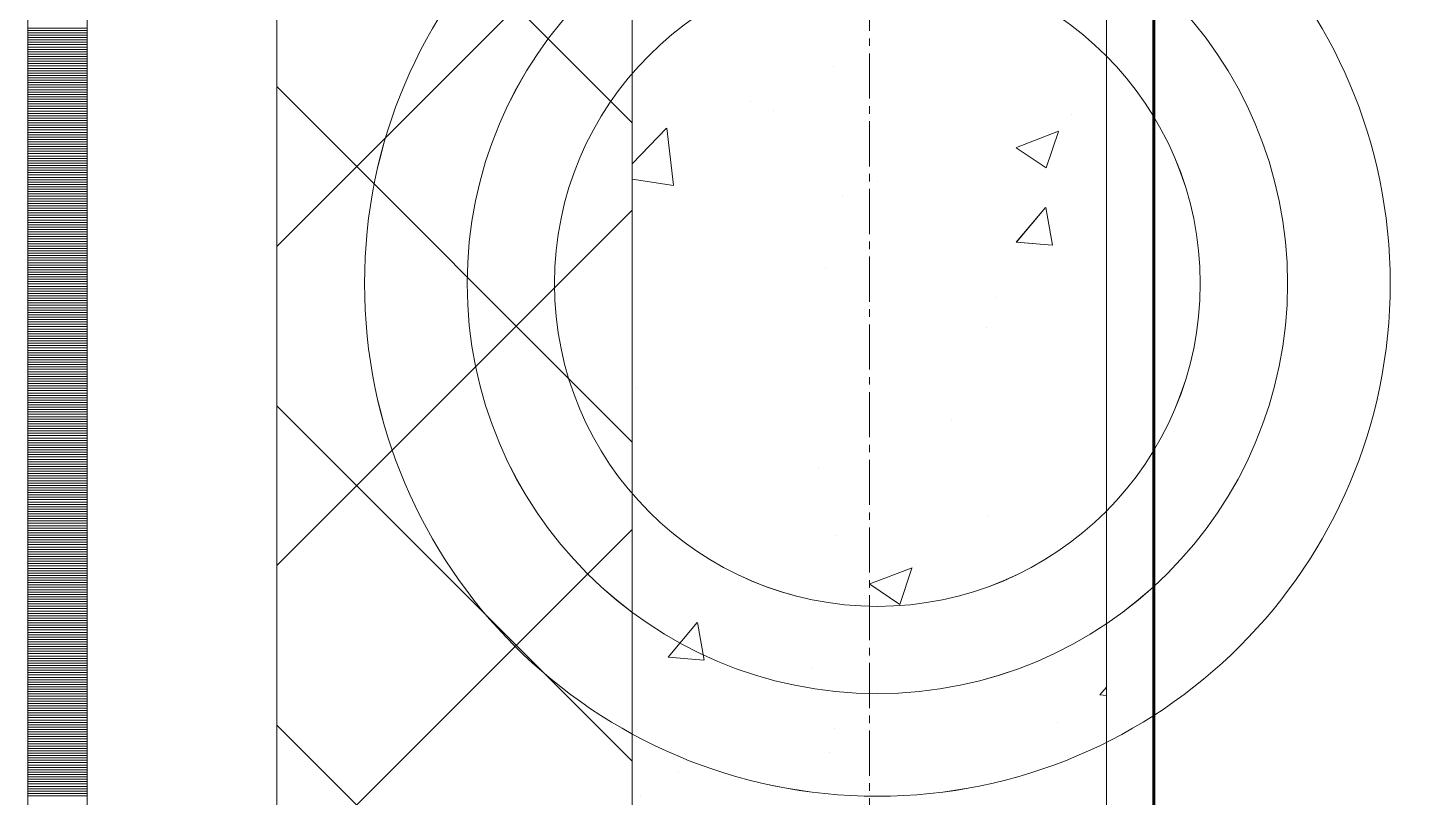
# Model space of a CAD drawing. Header units: millimetres. Extents: x 470010 to 1231400, y -134005 to 421770.
# Drawn here: x 672519 to 673105, y -71686 to -71361 of the extents above; entities that cross this region are included whole.
import ezdxf
from ezdxf.enums import TextEntityAlignment as Align

# ---------------------------------------------------------------- set-up
doc = ezdxf.new("R2010")
doc.units = ezdxf.units.MM
doc.linetypes.add('CENTER2', pattern=[28.575, 19.05, -3.175, 3.175, -3.175])
doc.linetypes.add('DASHED', pattern=[19.05, 12.7, -6.35])
doc.layers.get('Defpoints').update_dxf_attribs({"color": 140})
for name, color, linetype, lineweight in [('0) шп потолок', 3, 'Continuous', 60), ('АР_Стены ПЕНОблок', 52, 'Continuous', 20), ('АР_Тонкая', 254, 'Continuous', 5), ('АР_Утеплитель', 31, 'Continuous', 0), ('АР_Штриховка', 8, 'Continuous', 0)]:
    doc.layers.add(name, color=color, linetype=linetype, lineweight=lineweight)
doc.layers.add('АР_Делит', color=120, linetype='Continuous', lineweight=0, plot=False)
doc.layers.add('РД_Оси_100', color=7, linetype='Continuous', lineweight=0, true_color=0x525252)
doc.styles.add('style1', font='ARIALN.TTF')

# ---------------------------------------------------------------- blocks, each defined once
blk = doc.blocks.new('СОШ_2200_АР_ОСИ_М100_28.05.24')
at = {"layer": 'АР_Делит', "color": 251, "linetype": 'DASHED', "true_color": 0x636466}
blk.add_lwpolyline([(114955, 135155), (114955, -355), (93595.036, -355), (93595.036, 13855), (94145, 13855), (94145, 68320), (66055, 68320), (66055, 13857.73), (83455, 13857.73), (83455, -355), (45245, -355), (45245, 13145), (44695, 13145), (44695, 26755), (45245, 26755), (45245, 68320), (20455, 68320), (20455, 26755), (27955, 26755), (27955, 13145), (-355, 13145), (-355, 100855)], dxfattribs=at)
at = {"layer": 'РД_Оси_100', "color": 251, "linetype": 'CENTER2', "true_color": 0x636466}
blk.add_line((0, -6155), (0, 139938.679), dxfattribs=at)
blk = doc.blocks.new('A$C9108343f')
at = {"layer": '0) шп потолок'}
blk.add_lwpolyline([(14854.96, 26375), (14854.96, 29445), (7274.96, 29445), (7274.96, 20375), (14854.96, 20375), (14854.96, 25235)], dxfattribs=at)
at = {"layer": 'АР_Делит', "color": 18, "true_color": 0x000000}
for radius in [216.34, 173.04, 136.21]:
    blk.add_circle((7158.34, 28896.92), radius, dxfattribs=at)
at = {"layer": 'АР_Стены ПЕНОблок', "color": 18, "linetype": 'Continuous', "lineweight": 20, "true_color": 0x000000}
for p, q in [((7054.96, 97555), (7054.96, 21355)), ((7254.96, 21355), (7254.96, 97555))]:
    blk.add_line(p, q, dxfattribs=at)
at = {"layer": 'АР_Тонкая', "color": 18, "linetype": 'Continuous', "lineweight": 5, "true_color": 0x000000}
for p, q in [((6799.96, 97555), (6799.96, 21355)), ((6824.96, 97555), (6824.96, 21355)), ((6824.96, 21355), (6824.96, 97555)), ((6904.96, 21355), (6904.96, 97555))]:
    blk.add_line(p, q, dxfattribs=at)
at = {"layer": 'АР_Утеплитель', "color": 18, "linetype": 'Continuous', "lineweight": 0, "true_color": 0x000000}
for p, q in [((6904.96, 97555), (6904.96, 21355)), ((7054.96, 21355), (7054.96, 97555))]:
    blk.add_line(p, q, dxfattribs=at)
at = {"layer": 'АР_Штриховка', "color": 18, "linetype": 'Continuous', "lineweight": 0, "true_color": 0x000000}
for p, q in [((7054.96, 28964.74), (6904.96, 29114.74)), ((6904.96, 28912.61), (7054.96, 29062.61)), ((6799.96, 29004.75), (6824.96, 29004.75)), ((6799.96, 29003.75), (6824.96, 29003.75)), ((6799.96, 29002.75), (6824.96, 29002.75)), ((6799.96, 29001.75), (6824.96, 29001.75)), ((6799.96, 29000.75), (6824.96, 29000.75)), ((6799.96, 28999.75), (6824.96, 28999.75)), ((6799.96, 28998.75), (6824.96, 28998.75)), ((6799.96, 28997.75), (6824.96, 28997.75)), ((6799.96, 28996.75), (6824.96, 28996.75)), ((6799.96, 28995.75), (6824.96, 28995.75)), ((6799.96, 28994.75), (6824.96, 28994.75)), ((6799.96, 28993.75), (6824.96, 28993.75)), ((6799.96, 28992.75), (6824.96, 28992.75)), ((6799.96, 28991.75), (6824.96, 28991.75)), ((6799.96, 28990.75), (6824.96, 28990.75)), ((6799.96, 28989.75), (6824.96, 28989.75)), ((6799.96, 28988.75), (6824.96, 28988.75)), ((6799.96, 28987.75), (6824.96, 28987.75)), ((6799.96, 28986.75), (6824.96, 28986.75)), ((6799.96, 28985.75), (6824.96, 28985.75)), ((6799.96, 28984.75), (6824.96, 28984.75)), ((6799.96, 28983.75), (6824.96, 28983.75)), ((7139.68, 28988.34), (7139.68, 28988.34)), ((6799.96, 28982.75), (6824.96, 28982.75)), ((6799.96, 28981.75), (6824.96, 28981.75)), ((6799.96, 28980.75), (6824.96, 28980.75)), ((6799.96, 28979.75), (6824.96, 28979.75)), ((6799.96, 28978.75), (6824.96, 28978.75)), ((6799.96, 28977.75), (6824.96, 28977.75)), ((7054.96, 28830.04), (6904.96, 28980.04)), ((6799.96, 28976.75), (6824.96, 28976.75)), ((6799.96, 28975.75), (6824.96, 28975.75)), ((6799.96, 28974.75), (6824.96, 28974.75)), ((6799.96, 28973.75), (6824.96, 28973.75)), ((6799.96, 28972.75), (6824.96, 28972.75)), ((7104.74, 28973.94), (7104.74, 28973.94)), ((6799.96, 28971.75), (6824.96, 28971.75)), ((6799.96, 28970.75), (6824.96, 28970.75)), ((6799.96, 28969.75), (6824.96, 28969.75)), ((6799.96, 28968.75), (6824.96, 28968.75)), ((6799.96, 28967.75), (6824.96, 28967.75)), ((6799.96, 28966.75), (6824.96, 28966.75)), ((7114.41, 28970.06), (7114.41, 28970.06)), ((7240.33, 28968.21), (7240.33, 28968.21)), ((6799.96, 28965.75), (6824.96, 28965.75)), ((6799.96, 28964.75), (6824.96, 28964.75)), ((6799.96, 28963.75), (6824.96, 28963.75)), ((6799.96, 28962.75), (6824.96, 28962.75)), ((6799.96, 28961.75), (6824.96, 28961.75)), ((6799.96, 28960.75), (6824.96, 28960.75)), ((7054.96, 28947.42), (7069.45, 28962.53)), ((7072.3, 28938.41), (7069.5, 28962.53)), ((7217.01, 28954.37), (7234.8, 28961.2)), ((7229.6, 28945.73), (7234.75, 28961.07)), ((6799.96, 28959.75), (6824.96, 28959.75)), ((6799.96, 28958.75), (6824.96, 28958.75)), ((6799.96, 28957.75), (6824.96, 28957.75)), ((6799.96, 28956.75), (6824.96, 28956.75)), ((6799.96, 28955.75), (6824.96, 28955.75)), ((6799.96, 28954.75), (6824.96, 28954.75)), ((6799.96, 28953.75), (6824.96, 28953.75)), ((6799.96, 28952.75), (6824.96, 28952.75)), ((6799.96, 28951.75), (6824.96, 28951.75)), ((6799.96, 28950.75), (6824.96, 28950.75)), ((6799.96, 28949.75), (6824.96, 28949.75)), ((6799.96, 28948.75), (6824.96, 28948.75)), ((7216.96, 28954.25), (7229.59, 28945.73)), ((6799.96, 28947.75), (6824.96, 28947.75)), ((6799.96, 28946.75), (6824.96, 28946.75)), ((6799.96, 28945.75), (6824.96, 28945.75)), ((6799.96, 28944.75), (6824.96, 28944.75)), ((6799.96, 28943.75), (6824.96, 28943.75)), ((6799.96, 28942.75), (6824.96, 28942.75)), ((6799.96, 28941.75), (6824.96, 28941.75)), ((6799.96, 28940.75), (6824.96, 28940.75)), ((6799.96, 28939.75), (6824.96, 28939.75)), ((6799.96, 28938.75), (6824.96, 28938.75)), ((6799.96, 28937.75), (6824.96, 28937.75)), ((6799.96, 28936.75), (6824.96, 28936.75)), ((7054.96, 28941.03), (7072.29, 28938.34)), ((7158.29, 28939.82), (7158.29, 28939.82)), ((6799.96, 28935.75), (6824.96, 28935.75)), ((6799.96, 28934.75), (6824.96, 28934.75)), ((6799.96, 28933.75), (6824.96, 28933.75)), ((6799.96, 28932.75), (6824.96, 28932.75)), ((6799.96, 28931.75), (6824.96, 28931.75)), ((7143.72, 28934.04), (7143.72, 28934.04)), ((6799.96, 28930.75), (6824.96, 28930.75)), ((6799.96, 28929.75), (6824.96, 28929.75)), ((6799.96, 28928.75), (6824.96, 28928.75)), ((6799.96, 28927.75), (6824.96, 28927.75)), ((6799.96, 28926.75), (6824.96, 28926.75)), ((6799.96, 28925.75), (6824.96, 28925.75)), ((6904.96, 28777.9), (7054.96, 28927.9)), ((7216.97, 28914.42), (7229.21, 28929.01)), ((7232.29, 28913.11), (7229.36, 28929.03)), ((6799.96, 28924.75), (6824.96, 28924.75)), ((6799.96, 28923.75), (6824.96, 28923.75)), ((6799.96, 28922.75), (6824.96, 28922.75)), ((6799.96, 28921.75), (6824.96, 28921.75)), ((6799.96, 28920.75), (6824.96, 28920.75)), ((6799.96, 28919.75), (6824.96, 28919.75)), ((6799.96, 28918.75), (6824.96, 28918.75)), ((6799.96, 28917.75), (6824.96, 28917.75)), ((6799.96, 28916.75), (6824.96, 28916.75)), ((6799.96, 28915.75), (6824.96, 28915.75)), ((6799.96, 28914.75), (6824.96, 28914.75)), ((6799.96, 28913.75), (6824.96, 28913.75)), ((7216.97, 28914.41), (7232.15, 28913.08)), ((6799.96, 28912.75), (6824.96, 28912.75)), ((6799.96, 28911.75), (6824.96, 28911.75)), ((6799.96, 28910.75), (6824.96, 28910.75)), ((6799.96, 28909.75), (6824.96, 28909.75)), ((6799.96, 28908.75), (6824.96, 28908.75)), ((6799.96, 28907.75), (6824.96, 28907.75)), ((6799.96, 28906.75), (6824.96, 28906.75)), ((6799.96, 28905.75), (6824.96, 28905.75)), ((6799.96, 28904.75), (6824.96, 28904.75)), ((6799.96, 28903.75), (6824.96, 28903.75)), ((6799.96, 28902.75), (6824.96, 28902.75)), ((6799.96, 28901.75), (6824.96, 28901.75)), ((7136.59, 28903.78), (7136.59, 28903.78)), ((6799.96, 28900.75), (6824.96, 28900.75)), ((6799.96, 28899.75), (6824.96, 28899.75)), ((6799.96, 28898.75), (6824.96, 28898.75)), ((6799.96, 28897.75), (6824.96, 28897.75)), ((6799.96, 28896.75), (6824.96, 28896.75)), ((6799.96, 28895.75), (6824.96, 28895.75)), ((6799.96, 28894.75), (6824.96, 28894.75)), ((6799.96, 28893.75), (6824.96, 28893.75)), ((6799.96, 28892.75), (6824.96, 28892.75)), ((6799.96, 28891.75), (6824.96, 28891.75)), ((6799.96, 28890.75), (6824.96, 28890.75)), ((7208, 28891), (7208, 28891)), ((6799.96, 28889.75), (6824.96, 28889.75)), ((6799.96, 28888.75), (6824.96, 28888.75)), ((6799.96, 28887.75), (6824.96, 28887.75)), ((6799.96, 28886.75), (6824.96, 28886.75)), ((6799.96, 28885.75), (6824.96, 28885.75)), ((6799.96, 28884.75), (6824.96, 28884.75)), ((6799.96, 28883.75), (6824.96, 28883.75)), ((6799.96, 28882.75), (6824.96, 28882.75)), ((6799.96, 28881.75), (6824.96, 28881.75)), ((6799.96, 28880.75), (6824.96, 28880.75)), ((6799.96, 28879.75), (6824.96, 28879.75)), ((6799.96, 28878.75), (6824.96, 28878.75)), ((7204.59, 28878.27), (7204.59, 28878.27)), ((6799.96, 28877.75), (6824.96, 28877.75)), ((6799.96, 28876.75), (6824.96, 28876.75)), ((6799.96, 28875.75), (6824.96, 28875.75)), ((6799.96, 28874.75), (6824.96, 28874.75)), ((6799.96, 28873.75), (6824.96, 28873.75)), ((6799.96, 28872.75), (6824.96, 28872.75)), ((6799.96, 28871.75), (6824.96, 28871.75)), ((6799.96, 28870.75), (6824.96, 28870.75)), ((6799.96, 28869.75), (6824.96, 28869.75)), ((6799.96, 28868.75), (6824.96, 28868.75)), ((6799.96, 28867.75), (6824.96, 28867.75)), ((6799.96, 28866.75), (6824.96, 28866.75)), ((6799.96, 28865.75), (6824.96, 28865.75)), ((6799.96, 28864.75), (6824.96, 28864.75)), ((6799.96, 28863.75), (6824.96, 28863.75)), ((6799.96, 28862.75), (6824.96, 28862.75)), ((6799.96, 28861.75), (6824.96, 28861.75)), ((6799.96, 28860.75), (6824.96, 28860.75)), ((6799.96, 28859.75), (6824.96, 28859.75)), ((6799.96, 28858.75), (6824.96, 28858.75)), ((6799.96, 28857.75), (6824.96, 28857.75)), ((6799.96, 28856.75), (6824.96, 28856.75)), ((6799.96, 28855.75), (6824.96, 28855.75)), ((6799.96, 28854.75), (6824.96, 28854.75)), ((6799.96, 28853.75), (6824.96, 28853.75)), ((6799.96, 28852.75), (6824.96, 28852.75)), ((6799.96, 28851.75), (6824.96, 28851.75)), ((6799.96, 28850.75), (6824.96, 28850.75)), ((6799.96, 28849.75), (6824.96, 28849.75)), ((7056.46, 28852.85), (7056.46, 28852.85)), ((6799.96, 28848.75), (6824.96, 28848.75)), ((6799.96, 28847.75), (6824.96, 28847.75)), ((6799.96, 28846.75), (6824.96, 28846.75)), ((6799.96, 28845.75), (6824.96, 28845.75)), ((6799.96, 28844.75), (6824.96, 28844.75)), ((6799.96, 28843.75), (6824.96, 28843.75)), ((7054.96, 28695.34), (6904.96, 28845.34)), ((6799.96, 28842.75), (6824.96, 28842.75)), ((6799.96, 28841.75), (6824.96, 28841.75)), ((6799.96, 28840.75), (6824.96, 28840.75)), ((6799.96, 28839.75), (6824.96, 28839.75)), ((6799.96, 28838.75), (6824.96, 28838.75)), ((6799.96, 28837.75), (6824.96, 28837.75)), ((7189.8, 28839.1), (7189.8, 28839.1)), ((6799.96, 28836.75), (6824.96, 28836.75)), ((6799.96, 28835.75), (6824.96, 28835.75)), ((6799.96, 28834.75), (6824.96, 28834.75)), ((6799.96, 28833.75), (6824.96, 28833.75)), ((6799.96, 28832.75), (6824.96, 28832.75)), ((6799.96, 28831.75), (6824.96, 28831.75)), ((6799.96, 28830.75), (6824.96, 28830.75)), ((6799.96, 28829.75), (6824.96, 28829.75)), ((6799.96, 28828.75), (6824.96, 28828.75)), ((6799.96, 28827.75), (6824.96, 28827.75)), ((6799.96, 28826.75), (6824.96, 28826.75)), ((6799.96, 28825.75), (6824.96, 28825.75)), ((6799.96, 28824.75), (6824.96, 28824.75)), ((6799.96, 28823.75), (6824.96, 28823.75)), ((6799.96, 28822.75), (6824.96, 28822.75)), ((6799.96, 28821.75), (6824.96, 28821.75)), ((6799.96, 28820.75), (6824.96, 28820.75)), ((6799.96, 28819.75), (6824.96, 28819.75)), ((6799.96, 28818.75), (6824.96, 28818.75)), ((6799.96, 28817.75), (6824.96, 28817.75)), ((6799.96, 28816.75), (6824.96, 28816.75)), ((6799.96, 28815.75), (6824.96, 28815.75)), ((6799.96, 28814.75), (6824.96, 28814.75)), ((6799.96, 28813.75), (6824.96, 28813.75)), ((7133.5, 28819.23), (7133.5, 28819.23)), ((6799.96, 28812.75), (6824.96, 28812.75)), ((6799.96, 28811.75), (6824.96, 28811.75)), ((6799.96, 28810.75), (6824.96, 28810.75)), ((6799.96, 28809.75), (6824.96, 28809.75)), ((6799.96, 28808.75), (6824.96, 28808.75)), ((6799.96, 28807.75), (6824.96, 28807.75)), ((6799.96, 28806.75), (6824.96, 28806.75)), ((6799.96, 28805.75), (6824.96, 28805.75)), ((6799.96, 28804.75), (6824.96, 28804.75)), ((6799.96, 28803.75), (6824.96, 28803.75)), ((6799.96, 28802.75), (6824.96, 28802.75)), ((6799.96, 28801.75), (6824.96, 28801.75)), ((6799.96, 28800.75), (6824.96, 28800.75)), ((6799.96, 28799.75), (6824.96, 28799.75)), ((6799.96, 28798.75), (6824.96, 28798.75)), ((6799.96, 28797.75), (6824.96, 28797.75)), ((6799.96, 28796.75), (6824.96, 28796.75)), ((7204.77, 28799.19), (7204.77, 28799.19)), ((6799.96, 28795.75), (6824.96, 28795.75)), ((6799.96, 28794.75), (6824.96, 28794.75)), ((6799.96, 28793.75), (6824.96, 28793.75)), ((6799.96, 28792.75), (6824.96, 28792.75)), ((6799.96, 28791.75), (6824.96, 28791.75)), ((6799.96, 28790.75), (6824.96, 28790.75)), ((6904.96, 28643.2), (7054.96, 28793.2)), ((7141.19, 28790.82), (7141.19, 28790.82)), ((6799.96, 28789.75), (6824.96, 28789.75)), ((6799.96, 28788.75), (6824.96, 28788.75)), ((6799.96, 28787.75), (6824.96, 28787.75)), ((6799.96, 28786.75), (6824.96, 28786.75)), ((6799.96, 28785.75), (6824.96, 28785.75)), ((6799.96, 28784.75), (6824.96, 28784.75)), ((6799.96, 28783.75), (6824.96, 28783.75)), ((6799.96, 28782.75), (6824.96, 28782.75)), ((6799.96, 28781.75), (6824.96, 28781.75)), ((6799.96, 28780.75), (6824.96, 28780.75)), ((6799.96, 28779.75), (6824.96, 28779.75)), ((6799.96, 28778.75), (6824.96, 28778.75)), ((6799.96, 28777.75), (6824.96, 28777.75)), ((6799.96, 28776.75), (6824.96, 28776.75)), ((6799.96, 28775.75), (6824.96, 28775.75)), ((6799.96, 28774.75), (6824.96, 28774.75)), ((6799.96, 28773.75), (6824.96, 28773.75)), ((6799.96, 28772.75), (6824.96, 28772.75)), ((7155.21, 28770.19), (7172.99, 28777.01)), ((7167.8, 28761.54), (7172.95, 28776.89)), ((6799.96, 28771.75), (6824.96, 28771.75)), ((6799.96, 28770.75), (6824.96, 28770.75)), ((6799.96, 28769.75), (6824.96, 28769.75)), ((6799.96, 28768.75), (6824.96, 28768.75)), ((6799.96, 28767.75), (6824.96, 28767.75)), ((6799.96, 28766.75), (6824.96, 28766.75)), ((7155.15, 28770.06), (7167.79, 28761.54)), ((6799.96, 28765.75), (6824.96, 28765.75)), ((6799.96, 28764.75), (6824.96, 28764.75)), ((6799.96, 28763.75), (6824.96, 28763.75)), ((6799.96, 28762.75), (6824.96, 28762.75)), ((6799.96, 28761.75), (6824.96, 28761.75)), ((7153.46, 28763.96), (7153.46, 28763.96)), ((6799.96, 28760.75), (6824.96, 28760.75)), ((6799.96, 28759.75), (6824.96, 28759.75)), ((6799.96, 28758.75), (6824.96, 28758.75)), ((6799.96, 28757.75), (6824.96, 28757.75)), ((6799.96, 28756.75), (6824.96, 28756.75)), ((6799.96, 28755.75), (6824.96, 28755.75)), ((6799.96, 28754.75), (6824.96, 28754.75)), ((6799.96, 28753.75), (6824.96, 28753.75)), ((6799.96, 28752.75), (6824.96, 28752.75)), ((6799.96, 28751.75), (6824.96, 28751.75)), ((6799.96, 28750.75), (6824.96, 28750.75)), ((6799.96, 28749.75), (6824.96, 28749.75)), ((7070.03, 28739.3), (7082.27, 28753.89)), ((7085.35, 28737.99), (7082.42, 28753.91)), ((6799.96, 28748.75), (6824.96, 28748.75)), ((6799.96, 28747.75), (6824.96, 28747.75)), ((6799.96, 28746.75), (6824.96, 28746.75)), ((6799.96, 28745.75), (6824.96, 28745.75)), ((6799.96, 28744.75), (6824.96, 28744.75)), ((6799.96, 28743.75), (6824.96, 28743.75)), ((6799.96, 28742.75), (6824.96, 28742.75)), ((6799.96, 28741.75), (6824.96, 28741.75)), ((6799.96, 28740.75), (6824.96, 28740.75)), ((6799.96, 28739.75), (6824.96, 28739.75)), ((6799.96, 28738.75), (6824.96, 28738.75)), ((6799.96, 28737.75), (6824.96, 28737.75)), ((7070.03, 28739.29), (7085.21, 28737.97)), ((6799.96, 28736.75), (6824.96, 28736.75)), ((6799.96, 28735.75), (6824.96, 28735.75)), ((6799.96, 28734.75), (6824.96, 28734.75)), ((6799.96, 28733.75), (6824.96, 28733.75)), ((6799.96, 28732.75), (6824.96, 28732.75)), ((6799.96, 28731.75), (6824.96, 28731.75)), ((7130.41, 28734.67), (7130.41, 28734.67)), ((6799.96, 28730.75), (6824.96, 28730.75)), ((6799.96, 28729.75), (6824.96, 28729.75)), ((6799.96, 28728.75), (6824.96, 28728.75)), ((6799.96, 28727.75), (6824.96, 28727.75)), ((6799.96, 28726.75), (6824.96, 28726.75)), ((6799.96, 28725.75), (6824.96, 28725.75)), ((7252.21, 28723.36), (7254.96, 28726.63)), ((6799.96, 28724.75), (6824.96, 28724.75)), ((6799.96, 28723.75), (6824.96, 28723.75)), ((6799.96, 28722.75), (6824.96, 28722.75)), ((6799.96, 28721.75), (6824.96, 28721.75)), ((6799.96, 28720.75), (6824.96, 28720.75)), ((7252.21, 28723.36), (7254.96, 28723.12)), ((6799.96, 28719.75), (6824.96, 28719.75)), ((6799.96, 28718.75), (6824.96, 28718.75)), ((6799.96, 28717.75), (6824.96, 28717.75)), ((6799.96, 28716.75), (6824.96, 28716.75)), ((6799.96, 28715.75), (6824.96, 28715.75)), ((6799.96, 28714.75), (6824.96, 28714.75)), ((6799.96, 28713.75), (6824.96, 28713.75)), ((6799.96, 28712.75), (6824.96, 28712.75)), ((6799.96, 28711.75), (6824.96, 28711.75)), ((6799.96, 28710.75), (6824.96, 28710.75)), ((6799.96, 28709.75), (6824.96, 28709.75)), ((6799.96, 28708.75), (6824.96, 28708.75)), ((7054.96, 28560.63), (6904.96, 28710.63)), ((7140.33, 28709.31), (7140.33, 28709.31)), ((7234.15, 28711.68), (7234.15, 28711.68)), ((6799.96, 28707.75), (6824.96, 28707.75)), ((6799.96, 28706.75), (6824.96, 28706.75)), ((6799.96, 28705.75), (6824.96, 28705.75)), ((6799.96, 28704.75), (6824.96, 28704.75)), ((6799.96, 28703.75), (6824.96, 28703.75)), ((6799.96, 28702.75), (6824.96, 28702.75)), ((6799.96, 28701.75), (6824.96, 28701.75)), ((6799.96, 28700.75), (6824.96, 28700.75)), ((6799.96, 28699.75), (6824.96, 28699.75)), ((6799.96, 28698.75), (6824.96, 28698.75)), ((6799.96, 28697.75), (6824.96, 28697.75)), ((6799.96, 28696.75), (6824.96, 28696.75)), ((7137.95, 28699.01), (7137.95, 28699.01)), ((6799.96, 28695.75), (6824.96, 28695.75)), ((6799.96, 28694.75), (6824.96, 28694.75)), ((6799.96, 28693.75), (6824.96, 28693.75)), ((6799.96, 28692.75), (6824.96, 28692.75)), ((6799.96, 28691.75), (6824.96, 28691.75)), ((6799.96, 28690.75), (6824.96, 28690.75)), ((7074.37, 28690.64), (7074.37, 28690.64)), ((6799.96, 28689.75), (6824.96, 28689.75)), ((6799.96, 28688.75), (6824.96, 28688.75)), ((6799.96, 28687.75), (6824.96, 28687.75)), ((6799.96, 28686.75), (6824.96, 28686.75)), ((6799.96, 28685.75), (6824.96, 28685.75)), ((6799.96, 28684.75), (6824.96, 28684.75)), ((6799.96, 28683.75), (6824.96, 28683.75)), ((6799.96, 28682.75), (6824.96, 28682.75)), ((6799.96, 28681.75), (6824.96, 28681.75)), ((6799.96, 28680.75), (6824.96, 28680.75)), ((7058.3, 28680.92), (7058.3, 28680.92))]:
    blk.add_line(p, q, dxfattribs=at)
at = {"layer": 'РД_Оси_100'}
blk.add_blockref('СОШ_2200_АР_ОСИ_М100_28.05.24', (7154.96, 6755), dxfattribs=at)
at = {"layer": 'Defpoints', "color": 18, "true_color": 0x000000, "style": 'style1'}
for p in [(143949.34, 316089.12), (143974.98, 281639.5), (143890.4, 273244.71), (143839.99, 264276.81), (143967.75, 254892.38), (12251.96, 104178.14), (12382.58, 96023.14)]:
    blk.add_attdef('АР-ПОМЕЩЕНИЕ:НАИМЕНОВАНИЕ', text='', height=100, dxfattribs=at).set_placement(p, align=Align.MIDDLE)
at = {"layer": 'Defpoints', "color": 18, "true_color": 0x000000, "style": 'style1', "flags": 8}
for p in [(143951.3, 279099.09), (143848.34, 269251.11), (143875.33, 260094.25), (144049.74, 250824.7), (163419.28, 238153.36), (155897.46, 237965.97), (183037.2, 237965.97), (143342.94, 237876.19)]:
    blk.add_attdef('АР-ПОМЕЩЕНИЕ:НАИМЕНОВАНИЕ', text='', height=100, dxfattribs=at).set_placement(p, align=Align.MIDDLE)

msp = doc.modelspace()

# ---------------------------------------------------------------- linework, layer by layer
at = {"layer": '0) шп потолок'}
msp.add_lwpolyline([(680573.57, -73991.242), (680573.57, -70921.242), (672993.57, -70921.242), (672993.57, -79991.242), (680573.57, -79991.242), (680573.57, -75131.242)], dxfattribs=at)
at = {"layer": 'АР_Делит', "color": 18, "true_color": 0x000000}
for radius in [216.336, 173.036, 136.212]:
    msp.add_circle((672876.957, -71469.322), radius, dxfattribs=at)
at = {"layer": 'АР_Стены ПЕНОблок', "color": 18, "linetype": 'Continuous', "lineweight": 20, "true_color": 0x000000}
for p, q in [((672773.57, -2811.242), (672773.57, -79011.242)), ((672973.57, -79011.242), (672973.57, -2811.242))]:
    msp.add_line(p, q, dxfattribs=at)
at = {"layer": 'АР_Тонкая', "color": 18, "linetype": 'Continuous', "lineweight": 5, "true_color": 0x000000}
for p, q in [((672518.57, -2811.242), (672518.57, -79011.242)), ((672543.57, -2811.242), (672543.57, -79011.242)), ((672543.57, -79011.242), (672543.57, -2811.242)), ((672623.57, -79011.242), (672623.57, -2811.242))]:
    msp.add_line(p, q, dxfattribs=at)
at = {"layer": 'АР_Утеплитель', "color": 18, "linetype": 'Continuous', "lineweight": 0, "true_color": 0x000000}
for p, q in [((672623.57, -2811.242), (672623.57, -79011.242)), ((672773.57, -79011.242), (672773.57, -2811.242))]:
    msp.add_line(p, q, dxfattribs=at)
at = {"layer": 'АР_Штриховка', "color": 18, "linetype": 'Continuous', "lineweight": 0, "true_color": 0x000000}
for p, q in [((672773.57, -71401.497), (672623.57, -71251.497)), ((672623.57, -71453.634), (672773.57, -71303.634)), ((672518.57, -71361.492), (672543.57, -71361.492)), ((672518.57, -71362.492), (672543.57, -71362.492)), ((672518.57, -71363.492), (672543.57, -71363.492)), ((672518.57, -71364.492), (672543.57, -71364.492)), ((672518.57, -71365.492), (672543.57, -71365.492)), ((672518.57, -71366.492), (672543.57, -71366.492)), ((672518.57, -71367.492), (672543.57, -71367.492)), ((672518.57, -71368.492), (672543.57, -71368.492)), ((672518.57, -71369.492), (672543.57, -71369.492)), ((672518.57, -71370.492), (672543.57, -71370.492)), ((672518.57, -71371.492), (672543.57, -71371.492)), ((672518.57, -71372.492), (672543.57, -71372.492)), ((672518.57, -71373.492), (672543.57, -71373.492)), ((672518.57, -71374.492), (672543.57, -71374.492)), ((672518.57, -71375.492), (672543.57, -71375.492)), ((672518.57, -71376.492), (672543.57, -71376.492)), ((672518.57, -71377.492), (672543.57, -71377.492)), ((672518.57, -71378.492), (672543.57, -71378.492)), ((672518.57, -71379.492), (672543.57, -71379.492)), ((672518.57, -71380.492), (672543.57, -71380.492)), ((672518.57, -71381.492), (672543.57, -71381.492)), ((672518.57, -71382.492), (672543.57, -71382.492)), ((672518.57, -71383.492), (672543.57, -71383.492)), ((672518.57, -71384.492), (672543.57, -71384.492)), ((672518.57, -71385.492), (672543.57, -71385.492)), ((672518.57, -71386.492), (672543.57, -71386.492)), ((672518.57, -71387.492), (672543.57, -71387.492)), ((672518.57, -71388.492), (672543.57, -71388.492)), ((672773.57, -71536.201), (672623.57, -71386.201)), ((672518.57, -71389.492), (672543.57, -71389.492)), ((672518.57, -71390.492), (672543.57, -71390.492)), ((672518.57, -71391.492), (672543.57, -71391.492)), ((672518.57, -71392.492), (672543.57, -71392.492)), ((672518.57, -71393.492), (672543.57, -71393.492)), ((672518.57, -71394.492), (672543.57, -71394.492)), ((672518.57, -71395.492), (672543.57, -71395.492)), ((672518.57, -71396.492), (672543.57, -71396.492)), ((672518.57, -71397.492), (672543.57, -71397.492)), ((672518.57, -71398.492), (672543.57, -71398.492)), ((672518.57, -71399.492), (672543.57, -71399.492)), ((672518.57, -71400.492), (672543.57, -71400.492)), ((672518.57, -71401.492), (672543.57, -71401.492)), ((672518.57, -71402.492), (672543.57, -71402.492)), ((672518.57, -71403.492), (672543.57, -71403.492)), ((672518.57, -71404.492), (672543.57, -71404.492)), ((672518.57, -71405.492), (672543.57, -71405.492)), ((672518.57, -71406.492), (672543.57, -71406.492)), ((672773.57, -71418.819), (672788.064, -71403.713)), ((672790.914, -71427.83), (672788.108, -71403.708)), ((672935.624, -71411.868), (672953.409, -71405.041)), ((672948.213, -71420.517), (672953.363, -71405.168)), ((672518.57, -71407.492), (672543.57, -71407.492)), ((672518.57, -71408.492), (672543.57, -71408.492)), ((672518.57, -71409.492), (672543.57, -71409.492)), ((672518.57, -71410.492), (672543.57, -71410.492)), ((672518.57, -71411.492), (672543.57, -71411.492)), ((672518.57, -71412.492), (672543.57, -71412.492)), ((672935.568, -71411.991), (672948.202, -71420.513)), ((672518.57, -71413.492), (672543.57, -71413.492)), ((672518.57, -71414.492), (672543.57, -71414.492)), ((672518.57, -71415.492), (672543.57, -71415.492)), ((672518.57, -71416.492), (672543.57, -71416.492)), ((672518.57, -71417.492), (672543.57, -71417.492)), ((672518.57, -71418.492), (672543.57, -71418.492)), ((672518.57, -71419.492), (672543.57, -71419.492)), ((672518.57, -71420.492), (672543.57, -71420.492)), ((672518.57, -71421.492), (672543.57, -71421.492)), ((672518.57, -71422.492), (672543.57, -71422.492)), ((672518.57, -71423.492), (672543.57, -71423.492)), ((672518.57, -71424.492), (672543.57, -71424.492)), ((672518.57, -71425.492), (672543.57, -71425.492)), ((672518.57, -71426.492), (672543.57, -71426.492)), ((672518.57, -71427.492), (672543.57, -71427.492)), ((672518.57, -71428.492), (672543.57, -71428.492)), ((672518.57, -71429.492), (672543.57, -71429.492)), ((672773.57, -71425.216), (672790.903, -71427.904)), ((672518.57, -71430.492), (672543.57, -71430.492)), ((672518.57, -71431.492), (672543.57, -71431.492)), ((672518.57, -71432.492), (672543.57, -71432.492)), ((672518.57, -71433.492), (672543.57, -71433.492)), ((672518.57, -71434.492), (672543.57, -71434.492)), ((672518.57, -71435.492), (672543.57, -71435.492)), ((672518.57, -71436.492), (672543.57, -71436.492)), ((672518.57, -71437.492), (672543.57, -71437.492)), ((672518.57, -71438.492), (672543.57, -71438.492)), ((672518.57, -71439.492), (672543.57, -71439.492)), ((672518.57, -71440.492), (672543.57, -71440.492)), ((672518.57, -71441.492), (672543.57, -71441.492)), ((672623.57, -71588.338), (672773.57, -71438.338)), ((672935.58, -71451.825), (672947.826, -71437.232)), ((672950.906, -71453.131), (672947.969, -71437.21)), ((672518.57, -71442.492), (672543.57, -71442.492)), ((672518.57, -71443.492), (672543.57, -71443.492)), ((672518.57, -71444.492), (672543.57, -71444.492)), ((672518.57, -71445.492), (672543.57, -71445.492)), ((672518.57, -71446.492), (672543.57, -71446.492)), ((672518.57, -71447.492), (672543.57, -71447.492)), ((672518.57, -71448.492), (672543.57, -71448.492)), ((672518.57, -71449.492), (672543.57, -71449.492)), ((672518.57, -71450.492), (672543.57, -71450.492)), ((672518.57, -71451.492), (672543.57, -71451.492)), ((672518.57, -71452.492), (672543.57, -71452.492)), ((672518.57, -71453.492), (672543.57, -71453.492)), ((672935.58, -71451.829), (672950.762, -71453.158)), ((672518.57, -71454.492), (672543.57, -71454.492)), ((672518.57, -71455.492), (672543.57, -71455.492)), ((672518.57, -71456.492), (672543.57, -71456.492)), ((672518.57, -71457.492), (672543.57, -71457.492)), ((672518.57, -71458.492), (672543.57, -71458.492)), ((672518.57, -71459.492), (672543.57, -71459.492)), ((672518.57, -71460.492), (672543.57, -71460.492)), ((672518.57, -71461.492), (672543.57, -71461.492)), ((672518.57, -71462.492), (672543.57, -71462.492)), ((672518.57, -71463.492), (672543.57, -71463.492)), ((672518.57, -71464.492), (672543.57, -71464.492)), ((672518.57, -71465.492), (672543.57, -71465.492)), ((672518.57, -71466.492), (672543.57, -71466.492)), ((672518.57, -71467.492), (672543.57, -71467.492)), ((672518.57, -71468.492), (672543.57, -71468.492)), ((672518.57, -71469.492), (672543.57, -71469.492)), ((672518.57, -71470.492), (672543.57, -71470.492)), ((672518.57, -71471.492), (672543.57, -71471.492)), ((672518.57, -71472.492), (672543.57, -71472.492)), ((672518.57, -71473.492), (672543.57, -71473.492)), ((672518.57, -71474.492), (672543.57, -71474.492)), ((672518.57, -71475.492), (672543.57, -71475.492)), ((672518.57, -71476.492), (672543.57, -71476.492)), ((672518.57, -71477.492), (672543.57, -71477.492)), ((672518.57, -71478.492), (672543.57, -71478.492)), ((672518.57, -71479.492), (672543.57, -71479.492)), ((672518.57, -71480.492), (672543.57, -71480.492)), ((672518.57, -71481.492), (672543.57, -71481.492)), ((672518.57, -71482.492), (672543.57, -71482.492)), ((672518.57, -71483.492), (672543.57, -71483.492)), ((672518.57, -71484.492), (672543.57, -71484.492)), ((672518.57, -71485.492), (672543.57, -71485.492)), ((672518.57, -71486.492), (672543.57, -71486.492)), ((672518.57, -71487.492), (672543.57, -71487.492)), ((672518.57, -71488.492), (672543.57, -71488.492)), ((672518.57, -71489.492), (672543.57, -71489.492)), ((672518.57, -71490.492), (672543.57, -71490.492)), ((672518.57, -71491.492), (672543.57, -71491.492)), ((672518.57, -71492.492), (672543.57, -71492.492)), ((672518.57, -71493.492), (672543.57, -71493.492)), ((672518.57, -71494.492), (672543.57, -71494.492)), ((672518.57, -71495.492), (672543.57, -71495.492)), ((672518.57, -71496.492), (672543.57, -71496.492)), ((672518.57, -71497.492), (672543.57, -71497.492)), ((672518.57, -71498.492), (672543.57, -71498.492)), ((672518.57, -71499.492), (672543.57, -71499.492)), ((672518.57, -71500.492), (672543.57, -71500.492)), ((672518.57, -71501.492), (672543.57, -71501.492)), ((672518.57, -71502.492), (672543.57, -71502.492)), ((672518.57, -71503.492), (672543.57, -71503.492)), ((672518.57, -71504.492), (672543.57, -71504.492)), ((672518.57, -71505.492), (672543.57, -71505.492)), ((672518.57, -71506.492), (672543.57, -71506.492)), ((672518.57, -71507.492), (672543.57, -71507.492)), ((672518.57, -71508.492), (672543.57, -71508.492)), ((672518.57, -71509.492), (672543.57, -71509.492)), ((672518.57, -71510.492), (672543.57, -71510.492)), ((672518.57, -71511.492), (672543.57, -71511.492)), ((672518.57, -71512.492), (672543.57, -71512.492)), ((672518.57, -71513.492), (672543.57, -71513.492)), ((672518.57, -71514.492), (672543.57, -71514.492)), ((672518.57, -71515.492), (672543.57, -71515.492)), ((672518.57, -71516.492), (672543.57, -71516.492)), ((672518.57, -71517.492), (672543.57, -71517.492)), ((672518.57, -71518.492), (672543.57, -71518.492)), ((672518.57, -71519.492), (672543.57, -71519.492)), ((672518.57, -71520.492), (672543.57, -71520.492)), ((672518.57, -71521.492), (672543.57, -71521.492)), ((672518.57, -71522.492), (672543.57, -71522.492)), ((672518.57, -71523.492), (672543.57, -71523.492)), ((672773.57, -71670.905), (672623.57, -71520.905)), ((672518.57, -71524.492), (672543.57, -71524.492)), ((672518.57, -71525.492), (672543.57, -71525.492)), ((672518.57, -71526.492), (672543.57, -71526.492)), ((672518.57, -71527.492), (672543.57, -71527.492)), ((672518.57, -71528.492), (672543.57, -71528.492)), ((672518.57, -71529.492), (672543.57, -71529.492)), ((672518.57, -71530.492), (672543.57, -71530.492)), ((672518.57, -71531.492), (672543.57, -71531.492)), ((672518.57, -71532.492), (672543.57, -71532.492)), ((672518.57, -71533.492), (672543.57, -71533.492)), ((672518.57, -71534.492), (672543.57, -71534.492)), ((672518.57, -71535.492), (672543.57, -71535.492)), ((672518.57, -71536.492), (672543.57, -71536.492)), ((672518.57, -71537.492), (672543.57, -71537.492)), ((672518.57, -71538.492), (672543.57, -71538.492)), ((672518.57, -71539.492), (672543.57, -71539.492)), ((672518.57, -71540.492), (672543.57, -71540.492)), ((672518.57, -71541.492), (672543.57, -71541.492)), ((672518.57, -71542.492), (672543.57, -71542.492)), ((672518.57, -71543.492), (672543.57, -71543.492)), ((672518.57, -71544.492), (672543.57, -71544.492)), ((672518.57, -71545.492), (672543.57, -71545.492)), ((672518.57, -71546.492), (672543.57, -71546.492)), ((672518.57, -71547.492), (672543.57, -71547.492)), ((672518.57, -71548.492), (672543.57, -71548.492)), ((672518.57, -71549.492), (672543.57, -71549.492)), ((672518.57, -71550.492), (672543.57, -71550.492)), ((672518.57, -71551.492), (672543.57, -71551.492)), ((672518.57, -71552.492), (672543.57, -71552.492)), ((672518.57, -71553.492), (672543.57, -71553.492)), ((672518.57, -71554.492), (672543.57, -71554.492)), ((672518.57, -71555.492), (672543.57, -71555.492)), ((672518.57, -71556.492), (672543.57, -71556.492)), ((672518.57, -71557.492), (672543.57, -71557.492)), ((672518.57, -71558.492), (672543.57, -71558.492)), ((672518.57, -71559.492), (672543.57, -71559.492)), ((672518.57, -71560.492), (672543.57, -71560.492)), ((672518.57, -71561.492), (672543.57, -71561.492)), ((672518.57, -71562.492), (672543.57, -71562.492)), ((672518.57, -71563.492), (672543.57, -71563.492)), ((672518.57, -71564.492), (672543.57, -71564.492)), ((672518.57, -71565.492), (672543.57, -71565.492)), ((672518.57, -71566.492), (672543.57, -71566.492)), ((672518.57, -71567.492), (672543.57, -71567.492)), ((672518.57, -71568.492), (672543.57, -71568.492)), ((672518.57, -71569.492), (672543.57, -71569.492)), ((672518.57, -71570.492), (672543.57, -71570.492)), ((672518.57, -71571.492), (672543.57, -71571.492)), ((672518.57, -71572.492), (672543.57, -71572.492)), ((672518.57, -71573.492), (672543.57, -71573.492)), ((672518.57, -71574.492), (672543.57, -71574.492)), ((672518.57, -71575.492), (672543.57, -71575.492)), ((672518.57, -71576.492), (672543.57, -71576.492)), ((672623.57, -71723.042), (672773.57, -71573.042)), ((672518.57, -71577.492), (672543.57, -71577.492)), ((672518.57, -71578.492), (672543.57, -71578.492)), ((672518.57, -71579.492), (672543.57, -71579.492)), ((672518.57, -71580.492), (672543.57, -71580.492)), ((672518.57, -71581.492), (672543.57, -71581.492)), ((672518.57, -71582.492), (672543.57, -71582.492)), ((672518.57, -71583.492), (672543.57, -71583.492)), ((672518.57, -71584.492), (672543.57, -71584.492)), ((672518.57, -71585.492), (672543.57, -71585.492)), ((672518.57, -71586.492), (672543.57, -71586.492)), ((672518.57, -71587.492), (672543.57, -71587.492)), ((672518.57, -71588.492), (672543.57, -71588.492)), ((672518.57, -71589.492), (672543.57, -71589.492)), ((672518.57, -71590.492), (672543.57, -71590.492)), ((672518.57, -71591.492), (672543.57, -71591.492)), ((672518.57, -71592.492), (672543.57, -71592.492)), ((672518.57, -71593.492), (672543.57, -71593.492)), ((672873.822, -71596.056), (672891.606, -71589.229)), ((672886.411, -71604.705), (672891.561, -71589.356)), ((672518.57, -71594.492), (672543.57, -71594.492)), ((672518.57, -71595.492), (672543.57, -71595.492)), ((672518.57, -71596.492), (672543.57, -71596.492)), ((672518.57, -71597.492), (672543.57, -71597.492)), ((672518.57, -71598.492), (672543.57, -71598.492)), ((672518.57, -71599.492), (672543.57, -71599.492)), ((672873.766, -71596.179), (672886.4, -71604.701)), ((672518.57, -71600.492), (672543.57, -71600.492)), ((672518.57, -71601.492), (672543.57, -71601.492)), ((672518.57, -71602.492), (672543.57, -71602.492)), ((672518.57, -71603.492), (672543.57, -71603.492)), ((672518.57, -71604.492), (672543.57, -71604.492)), ((672518.57, -71605.492), (672543.57, -71605.492)), ((672518.57, -71606.492), (672543.57, -71606.492)), ((672518.57, -71607.492), (672543.57, -71607.492)), ((672518.57, -71608.492), (672543.57, -71608.492)), ((672518.57, -71609.492), (672543.57, -71609.492)), ((672518.57, -71610.492), (672543.57, -71610.492)), ((672518.57, -71611.492), (672543.57, -71611.492)), ((672518.57, -71612.492), (672543.57, -71612.492)), ((672518.57, -71613.492), (672543.57, -71613.492)), ((672518.57, -71614.492), (672543.57, -71614.492)), ((672518.57, -71615.492), (672543.57, -71615.492)), ((672518.57, -71616.492), (672543.57, -71616.492)), ((672518.57, -71617.492), (672543.57, -71617.492)), ((672788.639, -71626.943), (672800.884, -71612.35)), ((672803.965, -71628.249), (672801.028, -71612.328)), ((672518.57, -71618.492), (672543.57, -71618.492)), ((672518.57, -71619.492), (672543.57, -71619.492)), ((672518.57, -71620.492), (672543.57, -71620.492)), ((672518.57, -71621.492), (672543.57, -71621.492)), ((672518.57, -71622.492), (672543.57, -71622.492)), ((672518.57, -71623.492), (672543.57, -71623.492)), ((672518.57, -71624.492), (672543.57, -71624.492)), ((672518.57, -71625.492), (672543.57, -71625.492)), ((672518.57, -71626.492), (672543.57, -71626.492)), ((672518.57, -71627.492), (672543.57, -71627.492)), ((672518.57, -71628.492), (672543.57, -71628.492)), ((672518.57, -71629.492), (672543.57, -71629.492)), ((672788.639, -71626.947), (672803.821, -71628.276)), ((672518.57, -71630.492), (672543.57, -71630.492)), ((672518.57, -71631.492), (672543.57, -71631.492)), ((672518.57, -71632.492), (672543.57, -71632.492)), ((672518.57, -71633.492), (672543.57, -71633.492)), ((672518.57, -71634.492), (672543.57, -71634.492)), ((672518.57, -71635.492), (672543.57, -71635.492)), ((672518.57, -71636.492), (672543.57, -71636.492)), ((672518.57, -71637.492), (672543.57, -71637.492)), ((672518.57, -71638.492), (672543.57, -71638.492)), ((672518.57, -71639.492), (672543.57, -71639.492)), ((672518.57, -71640.492), (672543.57, -71640.492)), ((672970.824, -71642.882), (672973.57, -71639.61)), ((672518.57, -71641.492), (672543.57, -71641.492)), ((672518.57, -71642.492), (672543.57, -71642.492)), ((672518.57, -71643.492), (672543.57, -71643.492)), ((672518.57, -71644.492), (672543.57, -71644.492)), ((672518.57, -71645.492), (672543.57, -71645.492)), ((672518.57, -71646.492), (672543.57, -71646.492)), ((672970.823, -71642.886), (672973.57, -71643.127)), ((672518.57, -71647.492), (672543.57, -71647.492)), ((672518.57, -71648.492), (672543.57, -71648.492)), ((672518.57, -71649.492), (672543.57, -71649.492)), ((672518.57, -71650.492), (672543.57, -71650.492)), ((672518.57, -71651.492), (672543.57, -71651.492)), ((672518.57, -71652.492), (672543.57, -71652.492)), ((672518.57, -71653.492), (672543.57, -71653.492)), ((672518.57, -71654.492), (672543.57, -71654.492)), ((672518.57, -71655.492), (672543.57, -71655.492)), ((672518.57, -71656.492), (672543.57, -71656.492)), ((672518.57, -71657.492), (672543.57, -71657.492)), ((672518.57, -71658.492), (672543.57, -71658.492)), ((672773.57, -71805.609), (672623.57, -71655.609)), ((672518.57, -71659.492), (672543.57, -71659.492)), ((672518.57, -71660.492), (672543.57, -71660.492)), ((672518.57, -71661.492), (672543.57, -71661.492)), ((672518.57, -71662.492), (672543.57, -71662.492)), ((672518.57, -71663.492), (672543.57, -71663.492)), ((672518.57, -71664.492), (672543.57, -71664.492)), ((672518.57, -71665.492), (672543.57, -71665.492)), ((672518.57, -71666.492), (672543.57, -71666.492)), ((672518.57, -71667.492), (672543.57, -71667.492)), ((672518.57, -71668.492), (672543.57, -71668.492)), ((672518.57, -71669.492), (672543.57, -71669.492)), ((672518.57, -71670.492), (672543.57, -71670.492)), ((672518.57, -71671.492), (672543.57, -71671.492)), ((672518.57, -71672.492), (672543.57, -71672.492)), ((672518.57, -71673.492), (672543.57, -71673.492)), ((672518.57, -71674.492), (672543.57, -71674.492)), ((672518.57, -71675.492), (672543.57, -71675.492)), ((672518.57, -71676.492), (672543.57, -71676.492)), ((672518.57, -71677.492), (672543.57, -71677.492)), ((672518.57, -71678.492), (672543.57, -71678.492)), ((672518.57, -71679.492), (672543.57, -71679.492)), ((672518.57, -71680.492), (672543.57, -71680.492)), ((672518.57, -71681.492), (672543.57, -71681.492)), ((672518.57, -71682.492), (672543.57, -71682.492)), ((672518.57, -71683.492), (672543.57, -71683.492)), ((672518.57, -71684.492), (672543.57, -71684.492)), ((672518.57, -71685.492), (672543.57, -71685.492))]:
    msp.add_line(p, q, dxfattribs=at)

# ---------------------------------------------------------------- block references
msp.add_blockref('A$C9108343f', (665718.612, -100366.242))
at = {"layer": 'РД_Оси_100'}
msp.add_blockref('СОШ_2200_АР_ОСИ_М100_28.05.24', (672873.57, -93611.242), dxfattribs=at)

doc.saveas('drawing.dxf')
